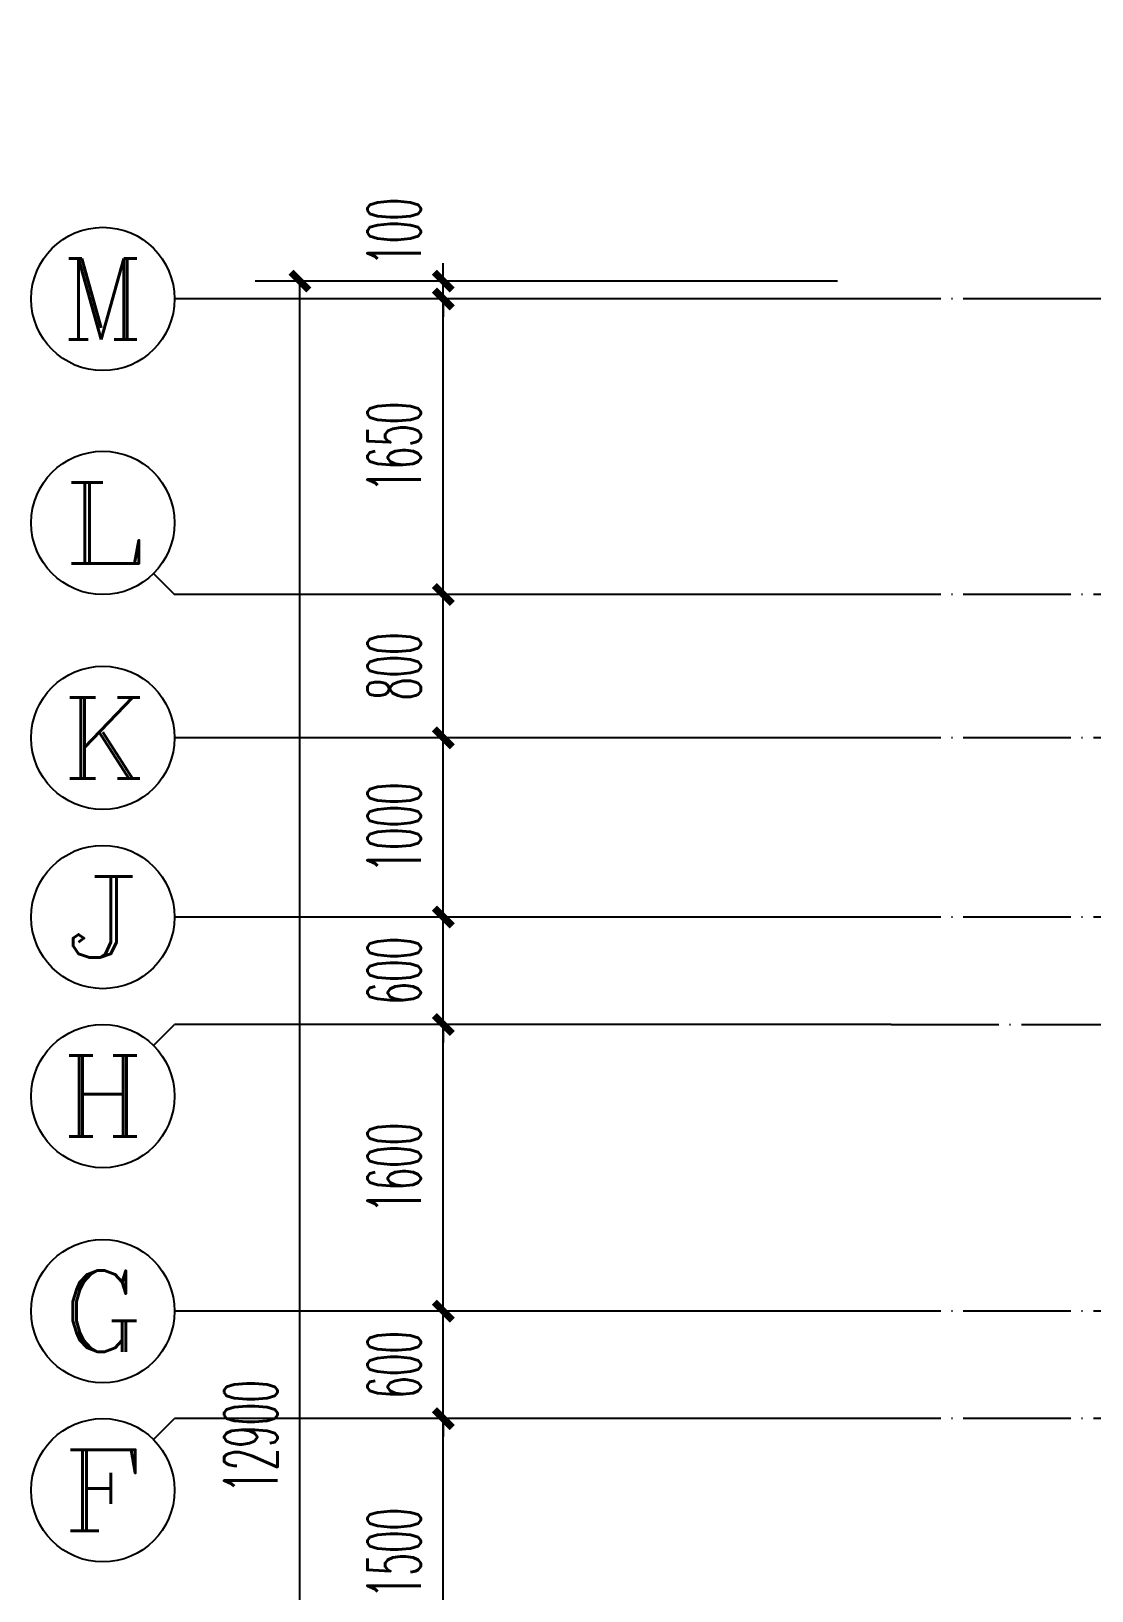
# Model space of a CAD drawing. Extents: x 27938 to 1507990, y 110129 to 923079.
# Drawn here: x 821117 to 827036, y 446371 to 455077 of the extents above; entities that cross this region are included whole.
import ezdxf
from ezdxf.enums import TextEntityAlignment as Align

# ---------------------------------------------------------------- set-up
doc = ezdxf.new("R2010")
doc.units = 0
doc.header["$LTSCALE"] = 1000
doc.header["$MEASUREMENT"] = 0
doc.linetypes.add('DOTE', pattern=[2.42, 2, -0.2, 0.02, -0.2])
for name, color, linetype in [('AXIS', 3, 'Continuous'), ('AXIS_TEXT', 7, 'Continuous'), ('DOTE', 1, 'Continuous')]:
    doc.layers.add(name, color=color, linetype=linetype)
doc.styles.add('_TCH_AXIS', font='COMPLEX', dxfattribs={"bigfont": 'GBCBIG'})
doc.styles.add('_TCH_DIM_T3', font='SIMPLEX.shx', dxfattribs={"width": 0.494118, "bigfont": 'GBCBIG.shx'})
doc.styles.add('COMPLEX', font='COMPLEX')
doc.dimstyles.new('_TCH_ARCH&&100', dxfattribs={"dimtxt": 297.5, "dimasz": 100, "dimexe": 250, "dimexo": 300, "dimgap": 126.25, "dimtad": 1, "dimdec": 0, "dimzin": 0, "dimdsep": 46, "dimtxsty": '_TCH_DIM_T3', "dimblk": 'ARCHTICK', "dimcen": 0.09, "dimclrt": 4, "dimazin": 2, "dimtfac": 1, "dimtdec": 0, "dimtix": 1, "dimtmove": 2, "dimatfit": 3, "dimfxl": 100, "dimtolj": 1, "dimtzin": 0, "dimarcsym": 0})

# ---------------------------------------------------------------- blocks, each defined once
blk = doc.blocks.new('GDGDGDSDA')
at = {"layer": 'DOTE', "color": 0, "linetype": 'DOTE', "ltscale": 0.3}
for p, q in [((471334.8, 374108.3), (417334.8, 374108.3)), ((471334.8, 372458.3), (417334.8, 372458.3)), ((471334.8, 371658.3), (417334.8, 371658.3)), ((471334.8, 370658.3), (417334.8, 370658.3)), ((417334.8, 370058.6), (471334.8, 370058.6)), ((471334.8, 368458.3), (417334.8, 368458.3)), ((471334.8, 367858.3), (417334.8, 367858.3))]:
    blk.add_line(p, q, dxfattribs=at)
blk = doc.blocks.new('_ArchTick')
at = {"color": 0, "linetype": 'ByBlock', "const_width": 0.4}
blk.add_lwpolyline([(-0.5, -0.5), (0.5, 0.5)], dxfattribs=at)
blk = doc.blocks.new('*D987')
at = {"layer": 'AXIS', "color": 0, "lineweight": -2}
for p, q in [((825616.6, 447332.1), (823166.6, 447332.1)), ((823416.6, 445832.1), (823416.6, 447332.1)), ((825616.6, 445832.1), (823166.6, 445832.1))]:
    blk.add_line(p, q, dxfattribs=at)
at = {"layer": 'Defpoints', "color": 0}
for p in [(823416.6, 447332.1), (825916.6, 447332.1), (825916.6, 445832.1)]:
    blk.add_point(p, dxfattribs=at)
at = {"layer": 'AXIS', "color": 0, "lineweight": -2, "xscale": 100, "yscale": 100, "zscale": 100}
for p, rotation in [((823416.6, 447332.1), 90), ((823416.6, 445832.1), 270)]:
    blk.add_blockref('_ArchTick', p, dxfattribs=dict(at, rotation=rotation))
at = {"layer": 'AXIS', "color": 4, "insert": (823141.6, 446582.1), "char_height": 297.5, "attachment_point": 5, "rotation": 90, "style": '_TCH_DIM_T3'}
blk.add_mtext('\\A1;1500', dxfattribs=at)
blk = doc.blocks.new('*D988')
at = {"layer": 'AXIS', "color": 0, "lineweight": -2}
for p, q in [((823416.6, 447932.1), (823416.6, 448032.1)), ((825616.6, 447932.1), (823166.6, 447932.1)), ((823416.6, 447332.1), (823416.6, 447932.1)), ((825616.6, 447332.1), (823166.6, 447332.1)), ((823416.6, 447332.1), (823416.6, 447232.1))]:
    blk.add_line(p, q, dxfattribs=at)
at = {"layer": 'Defpoints', "color": 0}
for p in [(823416.6, 447932.1), (825916.6, 447932.1), (825916.6, 447332.1)]:
    blk.add_point(p, dxfattribs=at)
at = {"layer": 'AXIS', "color": 0, "lineweight": -2, "xscale": 100, "yscale": 100, "zscale": 100}
for p, rotation in [((823416.6, 447932.1), 270), ((823416.6, 447332.1), 90)]:
    blk.add_blockref('_ArchTick', p, dxfattribs=dict(at, rotation=rotation))
at = {"layer": 'AXIS', "color": 4, "insert": (823141.6, 447632.1), "char_height": 297.5, "attachment_point": 5, "rotation": 90, "style": '_TCH_DIM_T3'}
blk.add_mtext('\\A1;600', dxfattribs=at)
blk = doc.blocks.new('*D989')
at = {"layer": 'AXIS', "color": 0, "lineweight": -2}
for p, q in [((825616.6, 449532.4), (823166.6, 449532.4)), ((823416.6, 447932.1), (823416.6, 449532.4)), ((825616.6, 447932.1), (823166.6, 447932.1))]:
    blk.add_line(p, q, dxfattribs=at)
at = {"layer": 'Defpoints', "color": 0}
for p in [(823416.6, 449532.4), (825916.6, 449532.4), (825916.6, 447932.1)]:
    blk.add_point(p, dxfattribs=at)
at = {"layer": 'AXIS', "color": 0, "lineweight": -2, "xscale": 100, "yscale": 100, "zscale": 100}
for p, rotation in [((823416.6, 449532.4), 90), ((823416.6, 447932.1), 270)]:
    blk.add_blockref('_ArchTick', p, dxfattribs=dict(at, rotation=rotation))
at = {"layer": 'AXIS', "color": 4, "insert": (823141.6, 448732.2), "char_height": 297.5, "attachment_point": 5, "rotation": 90, "style": '_TCH_DIM_T3'}
blk.add_mtext('\\A1;1600', dxfattribs=at)
blk = doc.blocks.new('*D990')
at = {"layer": 'AXIS', "color": 0, "lineweight": -2}
for p, q in [((823416.6, 450132.1), (823416.6, 450232.1)), ((825616.6, 450132.1), (823166.6, 450132.1)), ((823416.6, 449532.4), (823416.6, 450132.1)), ((825616.6, 449532.4), (823166.6, 449532.4)), ((823416.6, 449532.4), (823416.6, 449432.4))]:
    blk.add_line(p, q, dxfattribs=at)
at = {"layer": 'Defpoints', "color": 0}
for p in [(823416.6, 450132.1), (825916.6, 450132.1), (825916.6, 449532.4)]:
    blk.add_point(p, dxfattribs=at)
at = {"layer": 'AXIS', "color": 0, "lineweight": -2, "xscale": 100, "yscale": 100, "zscale": 100}
for p, rotation in [((823416.6, 450132.1), 270), ((823416.6, 449532.4), 90)]:
    blk.add_blockref('_ArchTick', p, dxfattribs=dict(at, rotation=rotation))
at = {"layer": 'AXIS', "color": 4, "insert": (823141.6, 449832.2), "char_height": 297.5, "attachment_point": 5, "rotation": 90, "style": '_TCH_DIM_T3'}
blk.add_mtext('\\A1;600', dxfattribs=at)
blk = doc.blocks.new('*D991')
at = {"layer": 'AXIS', "color": 0, "lineweight": -2}
for p, q in [((825616.6, 451132.1), (823166.6, 451132.1)), ((823416.6, 450132.1), (823416.6, 451132.1)), ((825616.6, 450132.1), (823166.6, 450132.1))]:
    blk.add_line(p, q, dxfattribs=at)
at = {"layer": 'Defpoints', "color": 0}
for p in [(823416.6, 451132.1), (825916.6, 451132.1), (825916.6, 450132.1)]:
    blk.add_point(p, dxfattribs=at)
at = {"layer": 'AXIS', "color": 0, "lineweight": -2, "xscale": 100, "yscale": 100, "zscale": 100}
for p, rotation in [((823416.6, 451132.1), 90), ((823416.6, 450132.1), 270)]:
    blk.add_blockref('_ArchTick', p, dxfattribs=dict(at, rotation=rotation))
at = {"layer": 'AXIS', "color": 4, "insert": (823141.6, 450632.1), "char_height": 297.5, "attachment_point": 5, "rotation": 90, "style": '_TCH_DIM_T3'}
blk.add_mtext('\\A1;1000', dxfattribs=at)
blk = doc.blocks.new('*D992')
at = {"layer": 'AXIS', "color": 0, "lineweight": -2}
for p, q in [((825616.6, 451932.1), (823166.6, 451932.1)), ((823416.6, 451132.1), (823416.6, 451932.1)), ((825616.6, 451132.1), (823166.6, 451132.1))]:
    blk.add_line(p, q, dxfattribs=at)
at = {"layer": 'Defpoints', "color": 0}
for p in [(823416.6, 451932.1), (825916.6, 451932.1), (825916.6, 451132.1)]:
    blk.add_point(p, dxfattribs=at)
at = {"layer": 'AXIS', "color": 0, "lineweight": -2, "xscale": 100, "yscale": 100, "zscale": 100}
for p, rotation in [((823416.6, 451932.1), 90), ((823416.6, 451132.1), 270)]:
    blk.add_blockref('_ArchTick', p, dxfattribs=dict(at, rotation=rotation))
at = {"layer": 'AXIS', "color": 4, "insert": (823141.6, 451532.1), "char_height": 297.5, "attachment_point": 5, "rotation": 90, "style": '_TCH_DIM_T3'}
blk.add_mtext('\\A1;800', dxfattribs=at)
blk = doc.blocks.new('*D993')
at = {"layer": 'AXIS', "color": 0, "lineweight": -2}
for p, q in [((825616.6, 453582.1), (823166.6, 453582.1)), ((823416.6, 451932.1), (823416.6, 453582.1)), ((825616.6, 451932.1), (823166.6, 451932.1))]:
    blk.add_line(p, q, dxfattribs=at)
at = {"layer": 'Defpoints', "color": 0}
for p in [(823416.6, 453582.1), (825916.6, 453582.1), (825916.6, 451932.1)]:
    blk.add_point(p, dxfattribs=at)
at = {"layer": 'AXIS', "color": 0, "lineweight": -2, "xscale": 100, "yscale": 100, "zscale": 100}
for p, rotation in [((823416.6, 453582.1), 90), ((823416.6, 451932.1), 270)]:
    blk.add_blockref('_ArchTick', p, dxfattribs=dict(at, rotation=rotation))
at = {"layer": 'AXIS', "color": 4, "insert": (823141.6, 452757.1), "char_height": 297.5, "attachment_point": 5, "rotation": 90, "style": '_TCH_DIM_T3'}
blk.add_mtext('\\A1;1650', dxfattribs=at)
blk = doc.blocks.new('*D994')
at = {"layer": 'AXIS', "color": 0, "lineweight": -2}
for p, q in [((823416.6, 453682.1), (823416.6, 453782.1)), ((825616.6, 453682.1), (823166.6, 453682.1)), ((823416.6, 453582.1), (823416.6, 453682.1)), ((825616.6, 453582.1), (823166.6, 453582.1)), ((823416.6, 453582.1), (823416.6, 453482.1))]:
    blk.add_line(p, q, dxfattribs=at)
at = {"layer": 'Defpoints', "color": 0}
for p in [(823416.6, 453682.1), (825916.6, 453682.1), (825916.6, 453582.1)]:
    blk.add_point(p, dxfattribs=at)
at = {"layer": 'AXIS', "color": 0, "lineweight": -2, "xscale": 100, "yscale": 100, "zscale": 100}
for p, rotation in [((823416.6, 453682.1), 270), ((823416.6, 453582.1), 90)]:
    blk.add_blockref('_ArchTick', p, dxfattribs=dict(at, rotation=rotation))
at = {"layer": 'AXIS', "color": 4, "insert": (823141.6, 453957.1), "char_height": 297.5, "attachment_point": 5, "rotation": 90, "style": '_TCH_DIM_T3'}
blk.add_mtext('\\A1;100', dxfattribs=at)
blk = doc.blocks.new('*D995')
at = {"layer": 'AXIS', "color": 0, "lineweight": -2}
for p, q in [((825616.6, 453682.1), (822366.6, 453682.1)), ((822616.6, 440782.1), (822616.6, 453682.1)), ((825616.6, 440782.1), (822366.6, 440782.1))]:
    blk.add_line(p, q, dxfattribs=at)
at = {"layer": 'Defpoints', "color": 0}
for p in [(822616.6, 453682.1), (825916.6, 453682.1), (825916.6, 440782.1)]:
    blk.add_point(p, dxfattribs=at)
at = {"layer": 'AXIS', "color": 0, "lineweight": -2, "xscale": 100, "yscale": 100, "zscale": 100}
for p, rotation in [((822616.6, 453682.1), 90), ((822616.6, 440782.1), 270)]:
    blk.add_blockref('_ArchTick', p, dxfattribs=dict(at, rotation=rotation))
at = {"layer": 'AXIS', "color": 4, "insert": (822341.6, 447232.1), "char_height": 297.5, "attachment_point": 5, "rotation": 90, "style": '_TCH_DIM_T3'}
blk.add_mtext('\\A1;12900', dxfattribs=at)
blk = doc.blocks.new('_AXISO')
at = {"color": 0}
blk.add_circle((0, 0), 0.5, dxfattribs=at)
at = {"layer": 'AXIS_TEXT', "color": 0, "style": 'COMPLEX', "width": 1.041667}
blk.add_attdef('A', text='', height=0.56, dxfattribs=at).set_placement((-0.25, -0.28), (0.25, -0.28), align=Align.FIT)

msp = doc.modelspace()

# ---------------------------------------------------------------- linework, layer by layer
msp.add_lwpolyline([(827916.6, 455076.9), (827916.6, 453582.1), (826619.1, 453582.1)])
at = {"layer": 'AXIS', "color": 8}
for p, q in [((825916.6, 453582.1), (821916.6, 453582.1)), ((821799.4, 452049.2), (821916.6, 451932.1)), ((825916.6, 451932.1), (821916.6, 451932.1)), ((825916.6, 451132.1), (821916.6, 451132.1)), ((825916.6, 450132.1), (821916.6, 450132.1)), ((821799.4, 449415.2), (821916.6, 449532.4)), ((825916.6, 449532.4), (821916.6, 449532.4)), ((825916.6, 447932.1), (821916.6, 447932.1)), ((821799.4, 447214.9), (821916.6, 447332.1)), ((825916.6, 447332.1), (821916.6, 447332.1))]:
    msp.add_line(p, q, dxfattribs=at)

# ---------------------------------------------------------------- block references
ref = msp.add_blockref('_AXISO', (821516.6, 453582.1), dxfattribs=dict(at, xscale=800, yscale=800, zscale=800))
ref.add_attrib('A', 'M', dxfattribs={"layer": 'AXIS_TEXT', "color": 8, "ltscale": 0.5, "height": 452.5, "style": '_TCH_AXIS'}).set_placement((821290.3, 453355.8), (821742.9, 453355.8), align=Align.FIT)
ref = msp.add_blockref('_AXISO', (821516.6, 452332.1), dxfattribs=dict(at, xscale=800, yscale=800, zscale=800))
ref.add_attrib('A', 'L', dxfattribs={"layer": 'AXIS_TEXT', "color": 8, "ltscale": 0.5, "height": 452.5, "style": '_TCH_AXIS', "width": 1.4}).set_placement((821290.3, 452105.8), (821742.9, 452105.8), align=Align.FIT)
ref = msp.add_blockref('_AXISO', (821516.6, 451132.1), dxfattribs=dict(at, xscale=800, yscale=800, zscale=800))
ref.add_attrib('A', 'K', dxfattribs={"layer": 'AXIS_TEXT', "color": 8, "ltscale": 0.5, "height": 452.5, "style": '_TCH_AXIS', "width": 1.105263}).set_placement((821290.3, 450905.8), (821742.9, 450905.8), align=Align.FIT)
ref = msp.add_blockref('_AXISO', (821516.6, 450132.1), dxfattribs=dict(at, xscale=800, yscale=800, zscale=800))
ref.add_attrib('A', 'J', dxfattribs={"layer": 'AXIS_TEXT', "color": 8, "ltscale": 0.5, "height": 452.5, "style": '_TCH_AXIS', "width": 1.909091}).set_placement((821290.3, 449905.8), (821742.9, 449905.8), align=Align.FIT)
ref = msp.add_blockref('_AXISO', (821516.6, 449132.4), dxfattribs=dict(at, xscale=800, yscale=800, zscale=800))
ref.add_attrib('A', 'H', dxfattribs={"layer": 'AXIS_TEXT', "color": 8, "ltscale": 0.5, "height": 452.5, "style": '_TCH_AXIS', "width": 1.05}).set_placement((821290.3, 448906.1), (821742.9, 448906.1), align=Align.FIT)
ref = msp.add_blockref('_AXISO', (821516.6, 447932.1), dxfattribs=dict(at, xscale=800, yscale=800, zscale=800))
ref.add_attrib('A', 'G', dxfattribs={"layer": 'AXIS_TEXT', "color": 8, "ltscale": 0.5, "height": 452.5, "style": '_TCH_AXIS', "width": 1.166667}).set_placement((821290.3, 447705.8), (821742.9, 447705.8), align=Align.FIT)
ref = msp.add_blockref('_AXISO', (821516.6, 446932.1), dxfattribs=dict(at, xscale=800, yscale=800, zscale=800))
ref.add_attrib('A', 'F', dxfattribs={"layer": 'AXIS_TEXT', "color": 8, "ltscale": 0.5, "height": 452.5, "style": '_TCH_AXIS', "width": 1.3125}).set_placement((821290.3, 446705.8), (821742.9, 446705.8), align=Align.FIT)
at = {"layer": 'DOTE', "color": 169}
msp.add_blockref('GDGDGDSDA', (408581.8, 79473.8), dxfattribs=at)

# ---------------------------------------------------------------- dimensions: what is measured, and where the dimension line sits
at = {"layer": 'AXIS', "color": 8}
dim = msp.add_linear_dim(base=(823416.6, 453682.1), p1=(825916.6, 453582.1), p2=(825916.6, 453682.1), angle=90, dimstyle='_TCH_ARCH&&100', dxfattribs=at)
dim.commit()
dim.dimension.update_dxf_attribs({"geometry": '*D994', "text_midpoint": (823141.6, 453957.1), "dimtype": 129})
for p1, p2, distance, picture, middle in [((825916.6, 440782.1), (825916.6, 453682.1), 3300, '*D995', (822341.6, 447232.1)), ((825916.6, 451932.1), (825916.6, 453582.1), 2500, '*D993', (823141.6, 452757.1)), ((825916.6, 451132.1), (825916.6, 451932.1), 2500, '*D992', (823141.6, 451532.1)), ((825916.6, 450132.1), (825916.6, 451132.1), 2500, '*D991', (823141.6, 450632.1)), ((825916.6, 449532.4), (825916.6, 450132.1), 2500, '*D990', (823141.6, 449832.2)), ((825916.6, 447932.1), (825916.6, 449532.4), 2500, '*D989', (823141.6, 448732.2)), ((825916.6, 447332.1), (825916.6, 447932.1), 2500, '*D988', (823141.6, 447632.1)), ((825916.6, 445832.1), (825916.6, 447332.1), 2500, '*D987', (823141.6, 446582.1))]:
    dim = msp.add_aligned_dim(p1=p1, p2=p2, distance=distance, dimstyle='_TCH_ARCH&&100', dxfattribs=at)
    dim.commit()
    dim.dimension.update_dxf_attribs({"geometry": picture, "text_midpoint": middle})

doc.saveas('drawing.dxf')
